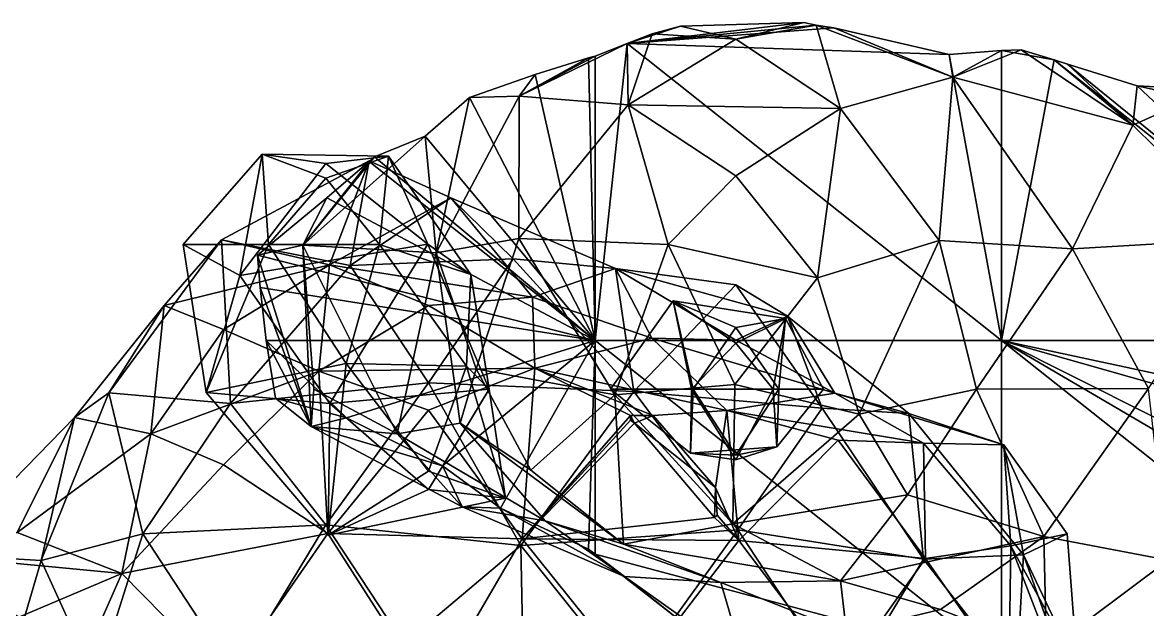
# Model space of a CAD drawing. Extents: x 290083 to 295691, y 4553739 to 4561622.
# Drawn here: x 295149.6 to 295287.9, y 4559752.9 to 4559825.1 of the extents above; entities that cross this region are included whole.
import ezdxf

# ---------------------------------------------------------------- set-up
doc = ezdxf.new("R2010")
doc.units = 0
doc.layers.add('Au_ppm_Pref_-_0_3', color=7, linetype='CONTINUOUS')

msp = doc.modelspace()

# ---------------------------------------------------------------- linework, layer by layer
at = {"layer": 'Au_ppm_Pref_-_0_3'}
for points in [[(295223.93, 4559822.55, 1865.31), (295230.52, 4559824.71, 1865.12), (295245.69, 4559825.15, 1865.73)], [(295223.93, 4559822.55, 1865.31), (295245.69, 4559825.15, 1865.73), (295247.18, 4559824.82, 1865.88)], [(295223.93, 4559822.55, 1865.31), (295247.18, 4559824.82, 1865.88), (295249.37, 4559824.48, 1866.06)], [(295227.03, 4559823.76, 1865.18), (295230.52, 4559824.71, 1865.12), (295223.93, 4559822.55, 1865.31)], [(295230.52, 4559824.71, 1865.12), (295227.03, 4559823.76, 1865.18), (295237.3, 4559823.09, 1862.46)], [(295230.52, 4559824.71, 1865.12), (295237.3, 4559823.09, 1862.46), (295245.69, 4559825.15, 1865.73)], [(295245.69, 4559825.15, 1865.73), (295237.3, 4559823.09, 1862.46), (295247.18, 4559824.82, 1865.88)], [(295247.18, 4559824.82, 1865.88), (295237.3, 4559823.09, 1862.46), (295250.17, 4559814.57, 1860.06)], [(295247.18, 4559824.82, 1865.88), (295264.02, 4559818.41, 1864.97), (295249.37, 4559824.48, 1866.06)], [(295250.17, 4559814.57, 1860.06), (295264.02, 4559818.41, 1864.97), (295247.18, 4559824.82, 1865.88)], [(295223.93, 4559822.55, 1865.31), (295249.37, 4559824.48, 1866.06), (295263.54, 4559821.2, 1867.49)], [(295223.93, 4559822.55, 1865.31), (295224.08, 4559815, 1859.4), (295227.03, 4559823.76, 1865.18)], [(295227.03, 4559823.76, 1865.18), (295224.08, 4559815, 1859.4), (295237.3, 4559823.09, 1862.46)], [(295264.02, 4559818.41, 1864.97), (295263.54, 4559821.2, 1867.49), (295249.37, 4559824.48, 1866.06)], [(295220, 4559820.99, 1865.47), (295210.67, 4559816.07, 1864.89), (295223.93, 4559822.55, 1865.31)], [(295223.93, 4559822.55, 1865.31), (295210.67, 4559816.07, 1864.89), (295224.08, 4559815, 1859.4)], [(295220, 4559820.99, 1865.47), (295223.93, 4559822.55, 1865.31), (295220, 4559785.98, 1873.49)], [(295223.93, 4559822.55, 1865.31), (295270, 4559785.98, 1875.98), (295220, 4559785.98, 1873.49)], [(295223.93, 4559822.55, 1865.31), (295263.54, 4559821.2, 1867.49), (295270, 4559785.98, 1875.98)], [(295224.08, 4559815, 1859.4), (295250.17, 4559814.57, 1860.06), (295237.3, 4559823.09, 1862.46)], [(295286.13, 4559812.52, 1866.51), (295272.41, 4559821.76, 1867.64), (295264.02, 4559818.41, 1864.97)], [(295264.02, 4559818.41, 1864.97), (295272.41, 4559821.76, 1867.64), (295270, 4559821.7, 1867.68)], [(295270, 4559821.7, 1867.68), (295272.41, 4559821.76, 1867.64), (295276.45, 4559820.54, 1867.86)], [(295286.13, 4559812.52, 1866.51), (295276.45, 4559820.54, 1867.86), (295272.41, 4559821.76, 1867.64)], [(295219.2, 4559820.78, 1865.59), (295210.67, 4559816.07, 1864.89), (295220, 4559820.99, 1865.47)], [(295210.67, 4559816.07, 1864.89), (295219.2, 4559820.78, 1865.59), (295212.65, 4559818.76, 1866.59)], [(295220, 4559785.98, 1873.49), (295212.65, 4559818.76, 1866.59), (295219.2, 4559820.78, 1865.59)], [(295219.2, 4559820.78, 1865.59), (295220, 4559820.99, 1865.47), (295220, 4559785.98, 1873.49)], [(295263.54, 4559821.2, 1867.49), (295270, 4559821.7, 1867.68), (295270, 4559785.98, 1875.98)], [(295270, 4559821.7, 1867.68), (295263.54, 4559821.2, 1867.49), (295264.02, 4559818.41, 1864.97)], [(295270, 4559821.7, 1867.68), (295276.45, 4559820.54, 1867.86), (295270, 4559785.98, 1875.98)], [(295320, 4559785.98, 1875.32), (295270, 4559785.98, 1875.98), (295276.45, 4559820.54, 1867.86)], [(295276.45, 4559820.54, 1867.86), (295278.12, 4559820, 1867.95), (295320, 4559785.98, 1875.32)], [(295286.13, 4559812.52, 1866.51), (295278.12, 4559820, 1867.95), (295276.45, 4559820.54, 1867.86)], [(295278.12, 4559820, 1867.95), (295286.66, 4559817.35, 1868.33), (295320, 4559785.98, 1875.32)], [(295278.12, 4559820, 1867.95), (295286.13, 4559812.52, 1866.51), (295286.66, 4559817.35, 1868.33)], [(295204.55, 4559815.91, 1867.91), (295212.65, 4559818.76, 1866.59), (295220, 4559785.98, 1873.49)], [(295204.55, 4559815.91, 1867.91), (295210.67, 4559816.07, 1864.89), (295212.65, 4559818.76, 1866.59)], [(295250.17, 4559814.57, 1860.06), (295262.32, 4559798.32, 1858.85), (295264.02, 4559818.41, 1864.97)], [(295278.73, 4559797.29, 1863.46), (295264.02, 4559818.41, 1864.97), (295262.32, 4559798.32, 1858.85)], [(295286.13, 4559812.52, 1866.51), (295264.02, 4559818.41, 1864.97), (295278.73, 4559797.29, 1863.46)], [(295286.13, 4559812.52, 1866.51), (295295.85, 4559816.85, 1868.13), (295286.66, 4559817.35, 1868.33)], [(295300.31, 4559798.53, 1866.97), (295295.85, 4559816.85, 1868.13), (295286.13, 4559812.52, 1866.51)], [(295286.66, 4559817.35, 1868.33), (295295.85, 4559816.85, 1868.13), (295302.75, 4559813.72, 1868.7)], [(295286.66, 4559817.35, 1868.33), (295302.75, 4559813.72, 1868.7), (295320, 4559785.98, 1875.32)], [(295199.11, 4559811.14, 1869.45), (295204.55, 4559815.91, 1867.91), (295220, 4559785.98, 1873.49)], [(295204.55, 4559815.91, 1867.91), (295199.11, 4559811.14, 1869.45), (295200.47, 4559796.79, 1865.24)], [(295204.55, 4559815.91, 1867.91), (295200.47, 4559796.79, 1865.24), (295210.67, 4559816.07, 1864.89)], [(295200.47, 4559796.79, 1865.24), (295210.63, 4559798.57, 1857.89), (295210.67, 4559816.07, 1864.89)], [(295210.67, 4559816.07, 1864.89), (295210.63, 4559798.57, 1857.89), (295224.08, 4559815, 1859.4)], [(295224.08, 4559815, 1859.4), (295210.63, 4559798.57, 1857.89), (295228.98, 4559797.82, 1855.09)], [(295228.98, 4559797.82, 1855.09), (295237.3, 4559806.26, 1856.2), (295224.08, 4559815, 1859.4)], [(295250.17, 4559814.57, 1860.06), (295224.08, 4559815, 1859.4), (295237.3, 4559806.26, 1856.2)], [(295250.17, 4559814.57, 1860.06), (295237.3, 4559806.26, 1856.2), (295247.37, 4559793.72, 1855.63)], [(295250.17, 4559814.57, 1860.06), (295247.37, 4559793.72, 1855.63), (295262.32, 4559798.32, 1858.85)], [(295278.73, 4559797.29, 1863.46), (295300.31, 4559798.53, 1866.97), (295286.13, 4559812.52, 1866.51)], [(295199.11, 4559811.14, 1869.45), (295192.87, 4559808.62, 1870.54), (295184.04, 4559797.72, 1870.13)], [(295200.47, 4559796.79, 1865.24), (295199.11, 4559811.14, 1869.45), (295184.04, 4559797.72, 1870.13)], [(295192.87, 4559808.62, 1870.54), (295199.11, 4559811.14, 1869.45), (295220, 4559785.98, 1873.49)], [(295169.32, 4559797.82, 1787.74), (295179.04, 4559808.93, 1787.74), (295179.83, 4559797.82, 1791.07)], [(295179.04, 4559808.93, 1787.74), (295169.32, 4559797.82, 1787.74), (295176.32, 4559793.99, 1782.71)], [(295192.22, 4559808.11, 1805.55), (295187.32, 4559795.3, 1810.86), (295174.06, 4559798.38, 1805.43)], [(295189.88, 4559795.24, 1801.88), (295192.22, 4559808.11, 1805.55), (295174.06, 4559798.38, 1805.43)], [(295179.04, 4559808.93, 1787.74), (295176.32, 4559793.99, 1782.71), (295186.9, 4559807.8, 1784.41)], [(295179.04, 4559808.93, 1787.74), (295186.9, 4559805.98, 1790.46), (295179.83, 4559797.82, 1791.07)], [(295179.04, 4559808.93, 1787.74), (295194.59, 4559808.69, 1787.74), (295186.9, 4559805.98, 1790.46)], [(295194.59, 4559808.69, 1787.74), (295179.04, 4559808.93, 1787.74), (295186.9, 4559807.8, 1784.41)], [(295192.22, 4559808.03, 1870.72), (295184.04, 4559797.72, 1870.13), (295192.87, 4559808.62, 1870.54)], [(295187, 4559803.54, 1872.52), (295184.04, 4559797.72, 1870.13), (295192.22, 4559808.03, 1870.72)], [(295193.49, 4559797.82, 1790.84), (295186.9, 4559805.98, 1790.46), (295194.59, 4559808.69, 1787.74)], [(295194.59, 4559808.69, 1787.74), (295186.9, 4559807.8, 1784.41), (295199.43, 4559797.84, 1781.8)], [(295187, 4559803.54, 1872.52), (295192.22, 4559808.03, 1870.72), (295220, 4559785.98, 1873.49)], [(295192.22, 4559808.11, 1805.55), (295202.28, 4559803.54, 1806.07), (295187.32, 4559795.3, 1810.86)], [(295192.22, 4559808.11, 1805.55), (295189.88, 4559795.24, 1801.88), (295202.28, 4559803.54, 1806.07)], [(295192.22, 4559808.03, 1870.72), (295192.87, 4559808.62, 1870.54), (295220, 4559785.98, 1873.49)], [(295193.49, 4559797.82, 1790.84), (295194.59, 4559808.69, 1787.74), (295204.73, 4559794.1, 1787.74)], [(295204.73, 4559794.1, 1787.74), (295194.59, 4559808.69, 1787.74), (295199.43, 4559797.84, 1781.8)], [(295186.9, 4559807.8, 1784.41), (295176.32, 4559793.99, 1782.71), (295199.43, 4559797.84, 1781.8)], [(295193.49, 4559797.82, 1790.84), (295179.83, 4559797.82, 1791.07), (295186.9, 4559805.98, 1790.46)], [(295228.98, 4559797.82, 1855.09), (295247.37, 4559793.72, 1855.63), (295237.3, 4559806.26, 1856.2)], [(295178.48, 4559796.5, 1875.37), (295187, 4559803.54, 1872.52), (295220, 4559785.98, 1873.49)], [(295184.04, 4559797.72, 1870.13), (295187, 4559803.54, 1872.52), (295178.48, 4559796.5, 1875.37)], [(295202.28, 4559803.54, 1806.07), (295212.32, 4559791.33, 1810.76), (295187.32, 4559795.3, 1810.86)], [(295202.28, 4559803.54, 1806.07), (295189.88, 4559795.24, 1801.88), (295209.91, 4559796.03, 1801.24)], [(295212.32, 4559791.33, 1810.76), (295202.28, 4559803.54, 1806.07), (295222.52, 4559794.84, 1805.88)], [(295222.52, 4559794.84, 1805.88), (295202.28, 4559803.54, 1806.07), (295209.91, 4559796.03, 1801.24)], [(295175.18, 4559778.23, 1800.62), (295174.06, 4559798.38, 1805.43), (295160.18, 4559779.54, 1805.18)], [(295167.01, 4559790.32, 1811.49), (295160.18, 4559779.54, 1805.18), (295174.06, 4559798.38, 1805.43)], [(295187.32, 4559795.3, 1810.86), (295167.01, 4559790.32, 1811.49), (295174.06, 4559798.38, 1805.43)], [(295175.18, 4559778.23, 1800.62), (295189.88, 4559795.24, 1801.88), (295174.06, 4559798.38, 1805.43)], [(295200.47, 4559796.79, 1865.24), (295205.39, 4559782.51, 1859.48), (295210.63, 4559798.57, 1857.89)], [(295222.42, 4559779.3, 1857.44), (295210.63, 4559798.57, 1857.89), (295205.39, 4559782.51, 1859.48)], [(295210.63, 4559798.57, 1857.89), (295222.42, 4559779.3, 1857.44), (295228.98, 4559797.82, 1855.09)], [(295252.48, 4559776.93, 1856.77), (295262.32, 4559798.32, 1858.85), (295247.37, 4559793.72, 1855.63)], [(295266.9, 4559780, 1860.03), (295262.32, 4559798.32, 1858.85), (295252.48, 4559776.93, 1856.77)], [(295262.32, 4559798.32, 1858.85), (295266.9, 4559780, 1860.03), (295278.73, 4559797.29, 1863.46)], [(295288.06, 4559780.07, 1864.79), (295300.31, 4559798.53, 1866.97), (295278.73, 4559797.29, 1863.46)], [(295169.32, 4559797.82, 1787.74), (295179.83, 4559797.82, 1791.07), (295172.15, 4559779.61, 1788.23)], [(295176.32, 4559793.99, 1782.71), (295169.32, 4559797.82, 1787.74), (295172.15, 4559779.61, 1788.23)], [(295179.83, 4559797.82, 1791.07), (295189.39, 4559783.17, 1791.45), (295172.15, 4559779.61, 1788.23)], [(295176.32, 4559793.99, 1782.71), (295187.4, 4559778.22, 1781.3), (295199.43, 4559797.84, 1781.8)], [(295185.08, 4559775.41, 1876.66), (295184.04, 4559797.72, 1870.13), (295178.48, 4559796.5, 1875.37)], [(295193.49, 4559797.82, 1790.84), (295189.39, 4559783.17, 1791.45), (295179.83, 4559797.82, 1791.07)], [(295200.47, 4559796.79, 1865.24), (295184.04, 4559797.72, 1870.13), (295195.68, 4559774.52, 1869.14)], [(295185.41, 4559780, 1870.89), (295184.04, 4559797.72, 1870.13), (295185.08, 4559775.41, 1876.66)], [(295185.41, 4559780, 1870.89), (295195.68, 4559774.52, 1869.14), (295184.04, 4559797.72, 1870.13)], [(295206.98, 4559780, 1784.21), (295199.43, 4559797.84, 1781.8), (295187.4, 4559778.22, 1781.3)], [(295193.49, 4559797.82, 1790.84), (295204.19, 4559782.85, 1789.58), (295189.39, 4559783.17, 1791.45)], [(295204.19, 4559782.85, 1789.58), (295193.49, 4559797.82, 1790.84), (295204.73, 4559794.1, 1787.74)], [(295206.98, 4559780, 1784.21), (295204.73, 4559794.1, 1787.74), (295199.43, 4559797.84, 1781.8)], [(295237.2, 4559780.58, 1852.88), (295228.98, 4559797.82, 1855.09), (295222.42, 4559779.3, 1857.44)], [(295228.98, 4559797.82, 1855.09), (295237.2, 4559780.58, 1852.88), (295247.37, 4559793.72, 1855.63)], [(295288.06, 4559780.07, 1864.79), (295278.73, 4559797.29, 1863.46), (295266.9, 4559780, 1860.03)], [(295178.82, 4559792.52, 1876.4), (295178.48, 4559796.5, 1875.37), (295220, 4559785.98, 1873.49)], [(295178.82, 4559792.52, 1876.4), (295185.08, 4559775.41, 1876.66), (295178.48, 4559796.5, 1875.37)], [(295199.51, 4559780.77, 1800.56), (295209.91, 4559796.03, 1801.24), (295189.88, 4559795.24, 1801.88)], [(295200.47, 4559796.79, 1865.24), (295195.68, 4559774.52, 1869.14), (295203.41, 4559775.83, 1864.95)], [(295224.76, 4559779.71, 1800.05), (295209.91, 4559796.03, 1801.24), (295199.51, 4559780.77, 1800.56)], [(295200.47, 4559796.79, 1865.24), (295203.41, 4559775.83, 1864.95), (295205.39, 4559782.51, 1859.48)], [(295224.76, 4559779.71, 1800.05), (295222.52, 4559794.84, 1805.88), (295209.91, 4559796.03, 1801.24)], [(295187.32, 4559795.3, 1810.86), (295174.3, 4559787.35, 1813.94), (295167.01, 4559790.32, 1811.49)], [(295187.32, 4559795.3, 1810.86), (295186.04, 4559782.21, 1817.59), (295174.3, 4559787.35, 1813.94)], [(295199.51, 4559780.77, 1800.56), (295189.88, 4559795.24, 1801.88), (295175.18, 4559778.23, 1800.62)], [(295187.32, 4559795.3, 1810.86), (295199.5, 4559790.31, 1814.93), (295186.04, 4559782.21, 1817.59)], [(295212.32, 4559791.33, 1810.76), (295199.5, 4559790.31, 1814.93), (295187.32, 4559795.3, 1810.86)], [(295204.19, 4559782.85, 1789.58), (295204.73, 4559794.1, 1787.74), (295206.98, 4559780, 1784.21)], [(295212.32, 4559791.33, 1810.76), (295222.52, 4559794.84, 1805.88), (295226.97, 4559786.29, 1812.52)], [(295222.52, 4559794.84, 1805.88), (295237.3, 4559786.05, 1807.57), (295226.97, 4559786.29, 1812.52)], [(295222.52, 4559794.84, 1805.88), (295243.66, 4559789, 1805.55), (295237.3, 4559786.05, 1807.57)], [(295222.52, 4559794.84, 1805.88), (295224.76, 4559779.71, 1800.05), (295237.3, 4559792.84, 1801.27)], [(295243.66, 4559789, 1805.55), (295222.52, 4559794.84, 1805.88), (295237.3, 4559792.84, 1801.27)], [(295176.32, 4559793.99, 1782.71), (295172.15, 4559779.61, 1788.23), (295187.4, 4559778.22, 1781.3)], [(295237.3, 4559792.84, 1801.27), (295224.76, 4559779.71, 1800.05), (295247.95, 4559777.66, 1801.31)], [(295247.37, 4559793.72, 1855.63), (295237.2, 4559780.58, 1852.88), (295252.48, 4559776.93, 1856.77)], [(295243.66, 4559789, 1805.55), (295237.3, 4559792.84, 1801.27), (295247.95, 4559777.66, 1801.31)], [(295179.54, 4559785.98, 1878.07), (295178.82, 4559792.52, 1876.4), (295220, 4559785.98, 1873.49)], [(295185.08, 4559775.41, 1876.66), (295178.82, 4559792.52, 1876.4), (295179.54, 4559785.98, 1878.07)], [(295212.32, 4559791.33, 1810.76), (295212.61, 4559782.59, 1817.98), (295199.5, 4559790.31, 1814.93)], [(295212.32, 4559791.33, 1810.76), (295226.97, 4559786.29, 1812.52), (295212.61, 4559782.59, 1817.98)], [(295155.97, 4559776.5, 1811.49), (295167.01, 4559790.32, 1811.49), (295165.37, 4559774.52, 1815.57)], [(295167.01, 4559790.32, 1811.49), (295155.97, 4559776.5, 1811.49), (295160.18, 4559779.54, 1805.18)], [(295167.01, 4559790.32, 1811.49), (295174.3, 4559787.35, 1813.94), (295165.37, 4559774.52, 1815.57)], [(295212.61, 4559782.59, 1817.98), (295186.04, 4559782.21, 1817.59), (295199.5, 4559790.31, 1814.93)], [(295221.91, 4559780, 1829.31), (295229.61, 4559790.88, 1829.31), (295232.07, 4559780, 1831.78)], [(295229.61, 4559790.88, 1829.31), (295221.91, 4559780, 1829.31), (295231.87, 4559780, 1826.75)], [(295229.61, 4559790.88, 1829.31), (295237.3, 4559787.59, 1831.84), (295232.07, 4559780, 1831.78)], [(295229.61, 4559790.88, 1829.31), (295243.44, 4559788.69, 1829.31), (295237.3, 4559787.59, 1831.84)], [(295229.61, 4559790.88, 1829.31), (295231.87, 4559780, 1826.75), (295237.3, 4559785.66, 1827.43)], [(295243.44, 4559788.69, 1829.31), (295229.61, 4559790.88, 1829.31), (295237.3, 4559785.66, 1827.43)], [(295243.66, 4559789, 1805.55), (295249.51, 4559779.52, 1811.39), (295237.3, 4559786.05, 1807.57)], [(295241.9, 4559780, 1827.14), (295243.44, 4559788.69, 1829.31), (295237.3, 4559785.66, 1827.43)], [(295243.44, 4559788.69, 1829.31), (295242.61, 4559780, 1831.82), (295237.3, 4559787.59, 1831.84)], [(295241.9, 4559780, 1827.14), (295248.1, 4559780, 1829.31), (295243.44, 4559788.69, 1829.31)], [(295243.44, 4559788.69, 1829.31), (295248.1, 4559780, 1829.31), (295242.61, 4559780, 1831.82)], [(295243.66, 4559789, 1805.55), (295258.59, 4559777.01, 1806), (295249.51, 4559779.52, 1811.39)], [(295258.59, 4559777.01, 1806), (295243.66, 4559789, 1805.55), (295247.95, 4559777.66, 1801.31)], [(295165.37, 4559774.52, 1815.57), (295174.3, 4559787.35, 1813.94), (295186.04, 4559782.21, 1817.59)], [(295242.61, 4559780, 1831.82), (295232.07, 4559780, 1831.78), (295237.3, 4559787.59, 1831.84)], [(295189.45, 4559776.48, 1879.05), (295180.7, 4559778.91, 1879.5), (295179.54, 4559785.98, 1878.07)], [(295220, 4559785.98, 1873.49), (295189.45, 4559776.48, 1879.05), (295179.54, 4559785.98, 1878.07)], [(295185.08, 4559775.41, 1876.66), (295179.54, 4559785.98, 1878.07), (295180.7, 4559778.91, 1879.5)], [(295201.23, 4559770.56, 1879.03), (295189.45, 4559776.48, 1879.05), (295220, 4559785.98, 1873.49)], [(295208.38, 4559765.35, 1879.38), (295201.23, 4559770.56, 1879.03), (295220, 4559785.98, 1873.49)], [(295219.2, 4559760.32, 1879.28), (295208.38, 4559765.35, 1879.38), (295220, 4559785.98, 1873.49)], [(295236.19, 4559777.37, 1816.58), (295212.61, 4559782.59, 1817.98), (295226.97, 4559786.29, 1812.52)], [(295220, 4559759.69, 1879.32), (295219.2, 4559760.32, 1879.28), (295220, 4559785.98, 1873.49)], [(295270, 4559746.3, 1880.05), (295220, 4559759.69, 1879.32), (295220, 4559785.98, 1873.49)], [(295220, 4559785.98, 1873.49), (295270, 4559785.98, 1875.98), (295270, 4559746.3, 1880.05)], [(295226.97, 4559786.29, 1812.52), (295237.3, 4559786.05, 1807.57), (295249.51, 4559779.52, 1811.39)], [(295236.19, 4559777.37, 1816.58), (295226.97, 4559786.29, 1812.52), (295249.51, 4559779.52, 1811.39)], [(295270, 4559785.98, 1875.98), (295315.46, 4559763.14, 1881.52), (295314.55, 4559759.85, 1882.41)], [(295315.46, 4559763.14, 1881.52), (295270, 4559785.98, 1875.98), (295317.78, 4559772.39, 1879)], [(295317.78, 4559772.39, 1879), (295270, 4559785.98, 1875.98), (295320, 4559775.22, 1878.21)], [(295314.55, 4559759.85, 1882.41), (295313.13, 4559751.75, 1884.61), (295270, 4559785.98, 1875.98)], [(295320, 4559785.98, 1875.32), (295320, 4559775.22, 1878.21), (295270, 4559785.98, 1875.98)], [(295270, 4559746.3, 1880.05), (295270, 4559785.98, 1875.98), (295313.13, 4559751.75, 1884.61)], [(295241.9, 4559780, 1827.14), (295237.3, 4559785.66, 1827.43), (295231.87, 4559780, 1826.75)], [(295189.39, 4559783.17, 1791.45), (295187.18, 4559762.01, 1787.77), (295172.15, 4559779.61, 1788.23)], [(295199.5, 4559769.92, 1791.1), (295187.18, 4559762.01, 1787.77), (295189.39, 4559783.17, 1791.45)], [(295199.5, 4559769.92, 1791.1), (295189.39, 4559783.17, 1791.45), (295204.19, 4559782.85, 1789.58)], [(295165.37, 4559774.52, 1815.57), (295186.04, 4559782.21, 1817.59), (295174.3, 4559770.68, 1820.26)], [(295174.3, 4559770.68, 1820.26), (295186.04, 4559782.21, 1817.59), (295187.13, 4559762.23, 1823.11)], [(295212.61, 4559782.59, 1817.98), (295199.5, 4559777.43, 1822.51), (295186.04, 4559782.21, 1817.59)], [(295186.04, 4559782.21, 1817.59), (295199.5, 4559777.43, 1822.51), (295187.13, 4559762.23, 1823.11)], [(295199.5, 4559769.92, 1791.1), (295204.19, 4559782.85, 1789.58), (295208.99, 4559766.58, 1787.74)], [(295211.02, 4559761.59, 1822.92), (295199.5, 4559777.43, 1822.51), (295212.61, 4559782.59, 1817.98)], [(295203.41, 4559775.83, 1864.95), (295212.1, 4559770.04, 1861.63), (295205.39, 4559782.51, 1859.48)], [(295208.99, 4559766.58, 1787.74), (295204.19, 4559782.85, 1789.58), (295206.98, 4559780, 1784.21)], [(295205.39, 4559782.51, 1859.48), (295212.1, 4559770.04, 1861.63), (295222.42, 4559779.3, 1857.44)], [(295211.02, 4559761.59, 1822.92), (295212.61, 4559782.59, 1817.98), (295224.38, 4559776.75, 1822.12)], [(295224.38, 4559776.75, 1822.12), (295212.61, 4559782.59, 1817.98), (295227.13, 4559776.76, 1821.04)], [(295212.61, 4559782.59, 1817.98), (295236.19, 4559777.37, 1816.58), (295227.13, 4559776.76, 1821.04)], [(295199.51, 4559780.77, 1800.56), (295175.18, 4559778.23, 1800.62), (295186.87, 4559763.3, 1799.03)], [(295210.88, 4559760.77, 1800.14), (295199.51, 4559780.77, 1800.56), (295186.87, 4559763.3, 1799.03)], [(295210.88, 4559760.77, 1800.14), (295224.76, 4559779.71, 1800.05), (295199.51, 4559780.77, 1800.56)], [(295236.95, 4559763.43, 1859.13), (295237.2, 4559780.58, 1852.88), (295222.42, 4559779.3, 1857.44)], [(295236.95, 4559763.43, 1859.13), (295252.48, 4559776.93, 1856.77), (295237.2, 4559780.58, 1852.88)], [(295155.97, 4559776.5, 1811.49), (295151.86, 4559758.89, 1806.37), (295160.18, 4559779.54, 1805.18)], [(295164.39, 4559762.18, 1800.88), (295160.18, 4559779.54, 1805.18), (295151.86, 4559758.89, 1806.37)], [(295175.18, 4559778.23, 1800.62), (295160.18, 4559779.54, 1805.18), (295164.39, 4559762.18, 1800.88)], [(295172.15, 4559779.61, 1788.23), (295187.18, 4559762.01, 1787.77), (295187.4, 4559778.22, 1781.3)], [(295189.45, 4559776.48, 1879.05), (295185.08, 4559775.41, 1876.66), (295180.7, 4559778.91, 1879.5)], [(295195.68, 4559774.52, 1869.14), (295185.41, 4559780, 1870.89), (295185.08, 4559775.41, 1876.66)], [(295199.5, 4559767.63, 1783.61), (295206.98, 4559780, 1784.21), (295187.4, 4559778.22, 1781.3)], [(295208.99, 4559766.58, 1787.74), (295206.98, 4559780, 1784.21), (295199.5, 4559767.63, 1783.61)], [(295237.58, 4559762.69, 1801.38), (295224.76, 4559779.71, 1800.05), (295210.88, 4559760.77, 1800.14)], [(295212.1, 4559770.04, 1861.63), (295223.51, 4559760.92, 1864.7), (295222.42, 4559779.3, 1857.44)], [(295231.74, 4559772.14, 1829.31), (295221.91, 4559780, 1829.31), (295232.07, 4559780, 1831.78)], [(295221.91, 4559780, 1829.31), (295231.74, 4559772.14, 1829.31), (295231.87, 4559780, 1826.75)], [(295236.95, 4559763.43, 1859.13), (295222.42, 4559779.3, 1857.44), (295223.51, 4559760.92, 1864.7)], [(295247.95, 4559777.66, 1801.31), (295224.76, 4559779.71, 1800.05), (295237.58, 4559762.69, 1801.38)], [(295231.74, 4559772.14, 1829.31), (295232.07, 4559780, 1831.78), (295237.3, 4559771.89, 1832.02)], [(295231.74, 4559772.14, 1829.31), (295237.3, 4559771.31, 1826.41), (295231.87, 4559780, 1826.75)], [(295241.9, 4559780, 1827.14), (295231.87, 4559780, 1826.75), (295237.3, 4559771.31, 1826.41)], [(295237.3, 4559771.89, 1832.02), (295232.07, 4559780, 1831.78), (295242.61, 4559780, 1831.82)], [(295260.38, 4559773.35, 1816.22), (295236.19, 4559777.37, 1816.58), (295249.51, 4559779.52, 1811.39)], [(295241.9, 4559780, 1827.14), (295237.3, 4559771.31, 1826.41), (295242.34, 4559772.88, 1829.31)], [(295242.34, 4559772.88, 1829.31), (295237.3, 4559771.89, 1832.02), (295242.61, 4559780, 1831.82)], [(295241.9, 4559780, 1827.14), (295242.34, 4559772.88, 1829.31), (295248.1, 4559780, 1829.31)], [(295248.1, 4559780, 1829.31), (295242.34, 4559772.88, 1829.31), (295242.61, 4559780, 1831.82)], [(295260.38, 4559773.35, 1816.22), (295249.51, 4559779.52, 1811.39), (295270.26, 4559773.16, 1811.49)], [(295249.51, 4559779.52, 1811.39), (295258.59, 4559777.01, 1806), (295270.26, 4559773.16, 1811.49)], [(295266.9, 4559780, 1860.03), (295252.48, 4559776.93, 1856.77), (295258.42, 4559767, 1860.67)], [(295258.42, 4559767, 1860.67), (295275.19, 4559761.87, 1864.87), (295266.9, 4559780, 1860.03)], [(295275.19, 4559761.87, 1864.87), (295288.06, 4559780.07, 1864.79), (295266.9, 4559780, 1860.03)], [(295275.19, 4559761.87, 1864.87), (295290.49, 4559758.93, 1868.49), (295288.06, 4559780.07, 1864.79)], [(295164.39, 4559762.18, 1800.88), (295186.87, 4559763.3, 1799.03), (295175.18, 4559778.23, 1800.62)], [(295199.5, 4559767.63, 1783.61), (295187.4, 4559778.22, 1781.3), (295187.18, 4559762.01, 1787.77)], [(295260.38, 4559759.05, 1801.66), (295247.95, 4559777.66, 1801.31), (295237.58, 4559762.69, 1801.38)], [(295260.38, 4559759.05, 1801.66), (295258.59, 4559777.01, 1806), (295247.95, 4559777.66, 1801.31)], [(295155.97, 4559776.5, 1811.49), (295148.92, 4559762.35, 1817.43), (295139.53, 4559759.66, 1811.7)], [(295139.53, 4559759.66, 1811.7), (295151.86, 4559758.89, 1806.37), (295155.97, 4559776.5, 1811.49)], [(295165.37, 4559774.52, 1815.57), (295148.92, 4559762.35, 1817.43), (295155.97, 4559776.5, 1811.49)], [(295201.23, 4559770.56, 1879.03), (295185.08, 4559775.41, 1876.66), (295189.45, 4559776.48, 1879.05)], [(295211.02, 4559761.59, 1822.92), (295187.13, 4559762.23, 1823.11), (295199.5, 4559777.43, 1822.51)], [(295224.34, 4559776.19, 1822.25), (295211.02, 4559761.59, 1822.92), (295224.38, 4559776.75, 1822.12)], [(295224.85, 4559775.83, 1822.25), (295211.02, 4559761.59, 1822.92), (295224.34, 4559776.19, 1822.25)], [(295224.42, 4559776.43, 1822.22), (295224.34, 4559776.19, 1822.25), (295224.38, 4559776.75, 1822.12)], [(295224.85, 4559775.83, 1822.25), (295224.34, 4559776.19, 1822.25), (295224.42, 4559776.43, 1822.22)], [(295224.38, 4559776.75, 1822.12), (295227.13, 4559776.76, 1821.04), (295224.85, 4559775.83, 1822.25)], [(295224.42, 4559776.43, 1822.22), (295224.38, 4559776.75, 1822.12), (295224.85, 4559775.83, 1822.25)], [(295224.85, 4559775.83, 1822.25), (295227.13, 4559776.76, 1821.04), (295234.83, 4559767.9, 1821.01)], [(295227.13, 4559776.76, 1821.04), (295236.19, 4559777.37, 1816.58), (295234.83, 4559767.9, 1821.01)], [(295234.83, 4559767.9, 1821.01), (295236.19, 4559777.37, 1816.58), (295237.67, 4559761.36, 1822.3)], [(295249.9, 4559773.73, 1821.28), (295237.67, 4559761.36, 1822.3), (295236.19, 4559777.37, 1816.58)], [(295249.9, 4559773.73, 1821.28), (295236.19, 4559777.37, 1816.58), (295260.38, 4559773.35, 1816.22)], [(295236.95, 4559763.43, 1859.13), (295258.42, 4559767, 1860.67), (295252.48, 4559776.93, 1856.77)], [(295270.26, 4559773.16, 1811.49), (295258.59, 4559777.01, 1806), (295272.68, 4559759.62, 1806.33)], [(295260.38, 4559759.05, 1801.66), (295272.68, 4559759.62, 1806.33), (295258.59, 4559777.01, 1806)], [(295203.67, 4559765.5, 1876.21), (295185.08, 4559775.41, 1876.66), (295201.23, 4559770.56, 1879.03)], [(295203.67, 4559765.5, 1876.21), (295195.68, 4559774.52, 1869.14), (295185.08, 4559775.41, 1876.66)], [(295213.88, 4559763.79, 1870.67), (295203.41, 4559775.83, 1864.95), (295195.68, 4559774.52, 1869.14)], [(295223.51, 4559760.92, 1864.7), (295203.41, 4559775.83, 1864.95), (295213.88, 4559763.79, 1870.67)], [(295212.1, 4559770.04, 1861.63), (295203.41, 4559775.83, 1864.95), (295223.51, 4559760.92, 1864.7)], [(295234.7, 4559764.2, 1822.3), (295211.02, 4559761.59, 1822.92), (295224.85, 4559775.83, 1822.25)], [(295224.85, 4559775.83, 1822.25), (295234.83, 4559767.9, 1821.01), (295234.7, 4559764.2, 1822.3)], [(295161.8, 4559757.3, 1821.7), (295148.92, 4559762.35, 1817.43), (295165.37, 4559774.52, 1815.57)], [(295161.8, 4559757.3, 1821.7), (295165.37, 4559774.52, 1815.57), (295174.3, 4559770.68, 1820.26)], [(295213.88, 4559763.79, 1870.67), (295195.68, 4559774.52, 1869.14), (295203.67, 4559765.5, 1876.21)], [(295249.9, 4559773.73, 1821.28), (295260.65, 4559759.16, 1821.49), (295237.67, 4559761.36, 1822.3)], [(295249.9, 4559773.73, 1821.28), (295260.38, 4559773.35, 1816.22), (295260.65, 4559759.16, 1821.49)], [(295260.38, 4559773.35, 1816.22), (295271.14, 4559760.7, 1816.9), (295260.65, 4559759.16, 1821.49)], [(295260.38, 4559773.35, 1816.22), (295270.26, 4559773.16, 1811.49), (295271.14, 4559760.7, 1816.9)], [(295242.34, 4559772.88, 1829.31), (295231.74, 4559772.14, 1829.31), (295237.3, 4559771.89, 1832.02)], [(295231.74, 4559772.14, 1829.31), (295242.34, 4559772.88, 1829.31), (295237.3, 4559771.31, 1826.41)], [(295270.26, 4559773.16, 1811.49), (295278.07, 4559762.18, 1811.49), (295271.14, 4559760.7, 1816.9)], [(295278.07, 4559762.18, 1811.49), (295270.26, 4559773.16, 1811.49), (295272.68, 4559759.62, 1806.33)], [(295161.8, 4559757.3, 1821.7), (295174.3, 4559770.68, 1820.26), (295187.13, 4559762.23, 1823.11)], [(295208.38, 4559765.35, 1879.38), (295203.67, 4559765.5, 1876.21), (295201.23, 4559770.56, 1879.03)], [(295199.5, 4559769.92, 1791.1), (295208.99, 4559766.58, 1787.74), (295187.18, 4559762.01, 1787.77)], [(295235.02, 4559764.48, 1822.28), (295234.7, 4559764.2, 1822.3), (295234.83, 4559767.9, 1821.01)], [(295234.83, 4559767.9, 1821.01), (295237.67, 4559761.36, 1822.3), (295235.02, 4559764.48, 1822.28)], [(295208.99, 4559766.58, 1787.74), (295199.5, 4559767.63, 1783.61), (295187.18, 4559762.01, 1787.77)], [(295236.95, 4559763.43, 1859.13), (295250.2, 4559756.41, 1864.44), (295258.42, 4559767, 1860.67)], [(295250.2, 4559756.41, 1864.44), (295275.19, 4559761.87, 1864.87), (295258.42, 4559767, 1860.67)], [(295223.63, 4559756.95, 1877.18), (295203.67, 4559765.5, 1876.21), (295208.38, 4559765.35, 1879.38)], [(295213.88, 4559763.79, 1870.67), (295203.67, 4559765.5, 1876.21), (295223.63, 4559756.95, 1877.18)], [(295219.2, 4559760.32, 1879.28), (295223.63, 4559756.95, 1877.18), (295208.38, 4559765.35, 1879.38)], [(295237.67, 4559761.36, 1822.3), (295211.02, 4559761.59, 1822.92), (295234.7, 4559764.2, 1822.3)], [(295223.63, 4559756.95, 1877.18), (295235.47, 4559756.18, 1869.75), (295213.88, 4559763.79, 1870.67)], [(295213.88, 4559763.79, 1870.67), (295235.47, 4559756.18, 1869.75), (295223.51, 4559760.92, 1864.7)], [(295237.67, 4559761.36, 1822.3), (295234.7, 4559764.2, 1822.3), (295235.02, 4559764.48, 1822.28)], [(295136.81, 4559759.7, 1823.54), (295148.92, 4559762.35, 1817.43), (295161.8, 4559757.3, 1821.7)], [(295174.65, 4559744.21, 1823.11), (295161.8, 4559757.3, 1821.7), (295187.13, 4559762.23, 1823.11)], [(295175.73, 4559744.81, 1799.98), (295186.87, 4559763.3, 1799.03), (295164.39, 4559762.18, 1800.88)], [(295174.65, 4559744.21, 1823.11), (295187.13, 4559762.23, 1823.11), (295199.86, 4559742.38, 1823.99)], [(295175.73, 4559744.81, 1799.98), (295196.52, 4559748.65, 1796.78), (295186.87, 4559763.3, 1799.03)], [(295196.52, 4559748.65, 1796.78), (295210.88, 4559760.77, 1800.14), (295186.87, 4559763.3, 1799.03)], [(295211.02, 4559761.59, 1822.92), (295199.86, 4559742.38, 1823.99), (295187.13, 4559762.23, 1823.11)], [(295224.18, 4559744.08, 1799.62), (295237.58, 4559762.69, 1801.38), (295210.88, 4559760.77, 1800.14)], [(295236.95, 4559763.43, 1859.13), (295223.51, 4559760.92, 1864.7), (295250.2, 4559756.41, 1864.44)], [(295224.18, 4559744.08, 1799.62), (295250.65, 4559742.83, 1800.17), (295237.58, 4559762.69, 1801.38)], [(295260.38, 4559759.05, 1801.66), (295237.58, 4559762.69, 1801.38), (295250.65, 4559742.83, 1800.17)], [(295158.63, 4559744.06, 1804.4), (295164.39, 4559762.18, 1800.88), (295151.86, 4559758.89, 1806.37)], [(295175.73, 4559744.81, 1799.98), (295164.39, 4559762.18, 1800.88), (295158.63, 4559744.06, 1804.4)], [(295224.75, 4559744.46, 1822.5), (295199.86, 4559742.38, 1823.99), (295211.02, 4559761.59, 1822.92)], [(295224.75, 4559744.46, 1822.5), (295211.02, 4559761.59, 1822.92), (295237.67, 4559761.36, 1822.3)], [(295235.47, 4559756.18, 1869.75), (295250.2, 4559756.41, 1864.44), (295223.51, 4559760.92, 1864.7)], [(295224.75, 4559744.46, 1822.5), (295237.67, 4559761.36, 1822.3), (295250.3, 4559744.61, 1822.35)], [(295237.67, 4559761.36, 1822.3), (295260.65, 4559759.16, 1821.49), (295250.3, 4559744.61, 1822.35)], [(295262.5, 4559752.87, 1867.78), (295275.19, 4559761.87, 1864.87), (295250.2, 4559756.41, 1864.44)], [(295275.54, 4559747.76, 1872.22), (295275.19, 4559761.87, 1864.87), (295262.5, 4559752.87, 1867.78)], [(295271.14, 4559760.7, 1816.9), (295278.07, 4559762.18, 1811.49), (295279.34, 4559745.61, 1811.83)], [(295279.34, 4559745.61, 1811.83), (295278.07, 4559762.18, 1811.49), (295272.68, 4559759.62, 1806.33)], [(295275.54, 4559747.76, 1872.22), (295290.49, 4559758.93, 1868.49), (295275.19, 4559761.87, 1864.87)], [(295136.81, 4559759.7, 1823.54), (295161.8, 4559757.3, 1821.7), (295149.11, 4559751.92, 1825.89)], [(295139.53, 4559759.66, 1811.7), (295146.65, 4559741.25, 1809.3), (295151.86, 4559758.89, 1806.37)], [(295210.88, 4559760.77, 1800.14), (295196.52, 4559748.65, 1796.78), (295211.23, 4559742.22, 1794.8)], [(295224.18, 4559744.08, 1799.62), (295210.88, 4559760.77, 1800.14), (295211.23, 4559742.22, 1794.8)], [(295220, 4559759.69, 1879.32), (295223.63, 4559756.95, 1877.18), (295219.2, 4559760.32, 1879.28)], [(295270, 4559746.3, 1880.05), (295229.99, 4559751.87, 1880.61), (295220, 4559759.69, 1879.32)], [(295223.63, 4559756.95, 1877.18), (295220, 4559759.69, 1879.32), (295229.99, 4559751.87, 1880.61)], [(295272.68, 4559759.62, 1806.33), (295260.38, 4559759.05, 1801.66), (295271.82, 4559744.37, 1801.16)], [(295260.65, 4559759.16, 1821.49), (295271.14, 4559760.7, 1816.9), (295270.88, 4559744.37, 1821.38)], [(295277.41, 4559744.37, 1817.43), (295270.88, 4559744.37, 1821.38), (295271.14, 4559760.7, 1816.9)], [(295277.41, 4559744.37, 1817.43), (295271.14, 4559760.7, 1816.9), (295279.34, 4559745.61, 1811.83)], [(295278.09, 4559744.37, 1805.55), (295272.68, 4559759.62, 1806.33), (295271.82, 4559744.37, 1801.16)], [(295278.09, 4559744.37, 1805.55), (295279.34, 4559745.61, 1811.83), (295272.68, 4559759.62, 1806.33)], [(295151.86, 4559758.89, 1806.37), (295146.65, 4559741.25, 1809.3), (295158.63, 4559744.06, 1804.4)], [(295260.65, 4559759.16, 1821.49), (295270.88, 4559744.37, 1821.38), (295250.3, 4559744.61, 1822.35)], [(295260.38, 4559759.05, 1801.66), (295250.65, 4559742.83, 1800.17), (295271.82, 4559744.37, 1801.16)], [(295275.54, 4559747.76, 1872.22), (295297.25, 4559752.15, 1872.05), (295290.49, 4559758.93, 1868.49)], [(295161.8, 4559757.3, 1821.7), (295156.1, 4559744.37, 1826.67), (295149.11, 4559751.92, 1825.89)], [(295161.8, 4559757.3, 1821.7), (295174.65, 4559744.21, 1823.11), (295156.1, 4559744.37, 1826.67)], [(295238.3, 4559746.51, 1876.98), (295223.63, 4559756.95, 1877.18), (295229.99, 4559751.87, 1880.61)], [(295238.3, 4559746.51, 1876.98), (295235.47, 4559756.18, 1869.75), (295223.63, 4559756.95, 1877.18)], [(295250.2, 4559756.41, 1864.44), (295235.47, 4559756.18, 1869.75), (295250.93, 4559750.07, 1871.22)], [(295250.93, 4559750.07, 1871.22), (295235.47, 4559756.18, 1869.75), (295238.3, 4559746.51, 1876.98)], [(295250.93, 4559750.07, 1871.22), (295262.5, 4559752.87, 1867.78), (295250.2, 4559756.41, 1864.44)], [(295275.54, 4559747.76, 1872.22), (295262.5, 4559752.87, 1867.78), (295250.93, 4559750.07, 1871.22)]]:
    msp.add_3dface(points, dxfattribs=at)

doc.saveas('drawing.dxf')
